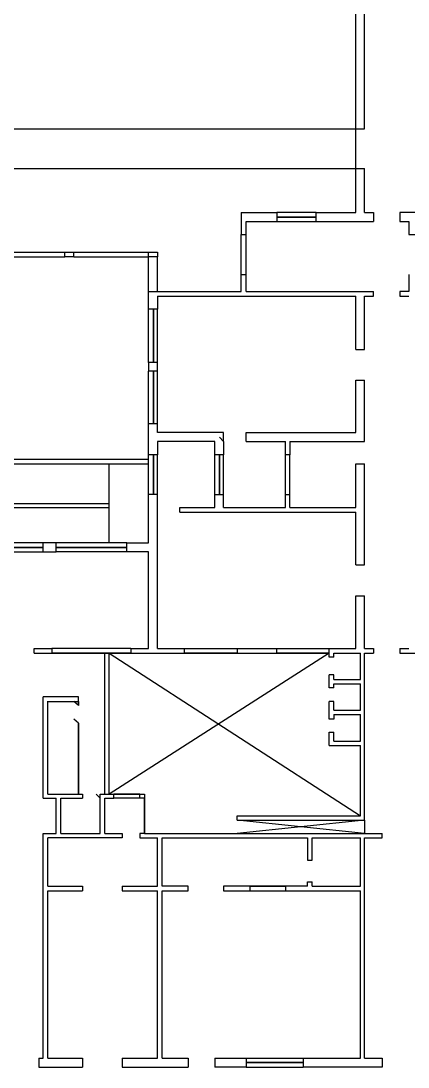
# Model space of a CAD drawing. Header units: millimetres. Extents: x -518.8 to -461.2, y 3.5 to 44.2.
# Drawn here: x -475.176 to -474.617, y 13.101 to 14.613 of the extents above; entities that cross this region are included whole.
import ezdxf

# ---------------------------------------------------------------- set-up
doc = ezdxf.new("R2010")
doc.units = ezdxf.units.MM
doc.header["$MEASUREMENT"] = 0
doc.layers.add('8', color=8, linetype='Continuous')

msp = doc.modelspace()

# ---------------------------------------------------------------- linework, layer by layer
at = {"layer": '8'}
for points in [[(-474.6925, 14.4571), (-474.6925, 14.7563)], [(-474.6797, 14.4571), (-474.6797, 14.6924)], [(-475.609, 14.4571), (-474.6925, 14.4571), (-474.6797, 14.4571)], [(-474.6925, 14.4), (-474.6925, 14.4571)], [(-475.4948, 14.4), (-474.6925, 14.4)], [(-474.6925, 14.4), (-474.6797, 14.4)], [(-474.6925, 14.336), (-474.6925, 14.4)], [(-474.6797, 14.336), (-474.6797, 14.4)], [(-474.8579, 14.336), (-474.8579, 14.3045), (-474.8579, 14.3045), (-474.8511, 14.3045), (-474.8511, 14.3045), (-474.8511, 14.3233)], [(-474.8579, 14.336), (-474.8068, 14.336)], [(-474.8511, 14.3233), (-474.8068, 14.3233)], [(-474.8068, 14.336), (-474.8068, 14.3233), (-474.8068, 14.3233), (-474.7496, 14.3233), (-474.7496, 14.336), (-474.7496, 14.336), (-474.8068, 14.336)], [(-474.7496, 14.3293), (-474.8068, 14.3293), (-474.7496, 14.3293)], [(-474.7496, 14.336), (-474.6925, 14.336)], [(-474.7496, 14.3233), (-474.6669, 14.3233)], [(-474.6797, 14.336), (-474.6669, 14.336), (-474.6669, 14.3233)], [(-474.6158, 14.3045), (-474.603, 14.3045), (-474.603, 14.336), (-474.603, 14.336), (-474.6286, 14.336), (-474.6286, 14.336), (-474.6286, 14.3233), (-474.6286, 14.3233), (-474.6158, 14.3233), (-474.6158, 14.3233), (-474.6158, 14.3045)], [(-474.8579, 14.2466), (-474.8579, 14.3045)], [(-474.8579, 14.2466), (-474.8579, 14.3045)], [(-474.8511, 14.2466), (-474.8511, 14.3045)], [(-474.8511, 14.2466), (-474.8511, 14.3045)], [(-475.2211, 14.2789), (-475.1128, 14.2789)], [(-475.1, 14.2721), (-475.1128, 14.2721), (-475.1128, 14.2721), (-475.1128, 14.2789), (-475.1128, 14.2789), (-475.1, 14.2789)], [(-475.1, 14.2721), (-475.1, 14.2789)], [(-475.1, 14.2789), (-474.9918, 14.2789)], [(-474.979, 14.2721), (-474.9918, 14.2721), (-474.9918, 14.2721), (-474.9918, 14.2789), (-474.9918, 14.2789), (-474.979, 14.2789), (-474.979, 14.2789), (-474.979, 14.2721)], [(-475.2211, 14.2721), (-475.1128, 14.2721)], [(-475.1, 14.2721), (-474.9918, 14.2721)], [(-474.9918, 14.2218), (-474.9918, 14.2721)], [(-474.979, 14.2218), (-474.979, 14.2721)], [(-474.979, 14.215), (-474.979, 14.1962), (-474.979, 14.1962), (-474.9918, 14.1962), (-474.9918, 14.1962), (-474.9918, 14.2218), (-474.8579, 14.2218), (-474.8579, 14.2466)], [(-474.8579, 14.2466), (-474.8511, 14.2466)], [(-474.8511, 14.2218), (-474.8511, 14.2466)], [(-474.6158, 14.2466), (-474.6158, 14.2218), (-474.6158, 14.2218), (-474.6286, 14.2218), (-474.6286, 14.2218), (-474.6286, 14.215), (-474.6286, 14.215), (-474.6158, 14.215)], [(-474.8511, 14.2218), (-474.6669, 14.2218)], [(-474.6797, 14.215), (-474.6669, 14.215), (-474.6669, 14.215), (-474.6669, 14.2218)], [(-474.979, 14.215), (-474.6925, 14.215)], [(-474.6925, 14.1383), (-474.6925, 14.215)], [(-474.6797, 14.1383), (-474.6797, 14.215)], [(-474.9918, 14.1195), (-474.9918, 14.1962)], [(-474.985, 14.1195), (-474.985, 14.1962), (-474.985, 14.1962), (-474.985, 14.1195)], [(-474.979, 14.1195), (-474.979, 14.1962)], [(-474.6925, 14.1383), (-474.6797, 14.1383)], [(-474.979, 14.1067), (-474.979, 14.1195), (-474.979, 14.1195), (-474.9918, 14.1195), (-474.9918, 14.1195), (-474.9918, 14.1067)], [(-474.9918, 14.0308), (-474.9918, 14.1067)], [(-474.979, 14.1067), (-474.9918, 14.1067)], [(-474.985, 14.0308), (-474.985, 14.1067), (-474.985, 14.1067), (-474.985, 14.0308)], [(-474.979, 14.0308), (-474.979, 14.1067)], [(-474.6925, 14.018), (-474.6925, 14.0939)], [(-474.6925, 14.0939), (-474.6797, 14.0939)], [(-474.6797, 14.0052), (-474.6797, 14.0939)], [(-474.8835, 14.018), (-474.979, 14.018), (-474.979, 14.018), (-474.979, 14.0308), (-474.9918, 14.0308)], [(-474.9918, 13.9857), (-474.9918, 14.0308)], [(-474.979, 14.0052), (-474.979, 13.9857), (-474.979, 13.9857), (-474.9918, 13.9857)], [(-474.8835, 14.0052), (-474.8835, 13.9857), (-474.8835, 13.9857), (-474.8963, 13.9857), (-474.8963, 13.9857), (-474.8963, 14.0052), (-474.8963, 14.0052), (-474.979, 14.0052)], [(-474.8835, 14.0052), (-474.8895, 14.0112)], [(-474.8835, 14.0052), (-474.8835, 14.018)], [(-474.8511, 14.0052), (-474.8511, 14.018)], [(-474.8511, 14.018), (-474.6925, 14.018)], [(-474.8511, 14.0052), (-474.794, 14.0052)], [(-474.788, 14.0052), (-474.788, 13.9857), (-474.788, 13.9857), (-474.794, 13.9857), (-474.794, 13.9857), (-474.794, 14.0052)], [(-474.788, 14.0052), (-474.6925, 14.0052)], [(-474.6925, 14.0052), (-474.6925, 14.0052), (-474.6925, 14.0052), (-474.6797, 14.0052)], [(-475.2527, 13.9797), (-474.9918, 13.9797)], [(-474.9918, 13.9285), (-474.9918, 13.9857)], [(-474.985, 13.9285), (-474.985, 13.9857), (-474.985, 13.9857), (-474.985, 13.9285)], [(-474.979, 13.9285), (-474.979, 13.9857)], [(-474.8963, 13.9285), (-474.8963, 13.9857)], [(-474.8895, 13.9285), (-474.8895, 13.9857), (-474.8895, 13.9857), (-474.8895, 13.9285)], [(-474.8835, 13.9285), (-474.8835, 13.9857)], [(-474.794, 13.9285), (-474.794, 13.9857)], [(-474.794, 13.9285), (-474.794, 13.9857)], [(-474.788, 13.9285), (-474.788, 13.9857)], [(-474.788, 13.9285), (-474.788, 13.9857)], [(-475.3354, 13.9729), (-474.9918, 13.9729)], [(-475.0489, 13.8586), (-475.0489, 13.9729)], [(-474.788, 13.9097), (-474.6925, 13.9097), (-474.6925, 13.9729)], [(-474.6925, 13.9729), (-474.6797, 13.9729)], [(-474.6797, 13.827), (-474.6797, 13.9729)], [(-475.3354, 13.9157), (-475.0489, 13.9157)], [(-474.9918, 13.8586), (-474.9918, 13.9285)], [(-474.979, 13.903), (-474.979, 13.903), (-474.979, 13.9097), (-474.979, 13.9097), (-474.979, 13.9097), (-474.979, 13.9097), (-474.979, 13.9285), (-474.979, 13.9285), (-474.9918, 13.9285)], [(-474.9466, 13.9097), (-474.8963, 13.9097), (-474.8963, 13.9097), (-474.8963, 13.9285), (-474.8963, 13.9285), (-474.8835, 13.9285)], [(-474.8835, 13.9097), (-474.8835, 13.9285)], [(-474.794, 13.9097), (-474.794, 13.9285), (-474.794, 13.9285), (-474.788, 13.9285)], [(-474.788, 13.9097), (-474.788, 13.9285)], [(-475.3354, 13.9097), (-475.0489, 13.9097)], [(-474.979, 13.706), (-474.979, 13.903)], [(-474.9466, 13.903), (-474.9466, 13.9097)], [(-474.9466, 13.903), (-474.6925, 13.903)], [(-474.8835, 13.9097), (-474.794, 13.9097)], [(-474.6925, 13.827), (-474.6925, 13.903)], [(-475.1444, 13.8586), (-475.2459, 13.8586)], [(-475.1444, 13.8458), (-475.1444, 13.8586)], [(-475.1444, 13.8458), (-475.1256, 13.8458), (-475.1256, 13.8458), (-475.1256, 13.8586), (-475.1256, 13.8586), (-475.1444, 13.8586)], [(-475.0233, 13.8586), (-475.1256, 13.8586)], [(-474.9918, 13.8458), (-475.0233, 13.8458), (-475.0233, 13.8458), (-475.0233, 13.8586), (-474.9918, 13.8586)], [(-475.2459, 13.8518), (-475.1444, 13.8518), (-475.2459, 13.8518)], [(-475.2459, 13.8458), (-475.1444, 13.8458)], [(-475.0233, 13.8518), (-475.1256, 13.8518), (-475.1256, 13.8518), (-475.0233, 13.8518)], [(-475.0233, 13.8458), (-475.1256, 13.8458)], [(-474.9918, 13.706), (-474.9918, 13.8458)], [(-474.6925, 13.827), (-474.6797, 13.827)], [(-474.6925, 13.7819), (-474.6797, 13.7819)], [(-474.6925, 13.706), (-474.6925, 13.7819)], [(-474.6797, 13.706), (-474.6797, 13.7819)], [(-475.1572, 13.6992), (-475.1572, 13.706)], [(-475.1572, 13.706), (-475.1316, 13.706)], [(-475.1316, 13.706), (-475.1316, 13.6992)], [(-475.0173, 13.706), (-475.1316, 13.706)], [(-475.0173, 13.706), (-475.0173, 13.6992)], [(-475.0173, 13.706), (-474.9918, 13.706)], [(-474.979, 13.706), (-474.9406, 13.706)], [(-474.9406, 13.706), (-474.9406, 13.6992)], [(-474.9406, 13.706), (-474.8639, 13.706)], [(-474.8639, 13.706), (-474.8639, 13.6992)], [(-474.8639, 13.706), (-474.8068, 13.706)], [(-474.8068, 13.6992), (-474.8068, 13.706)], [(-474.8068, 13.706), (-474.7308, 13.706), (-474.7308, 13.706), (-474.6925, 13.706)], [(-474.7308, 13.6992), (-474.7308, 13.706)], [(-474.6797, 13.706), (-474.6669, 13.706)], [(-474.6669, 13.706), (-474.6669, 13.6992)], [(-474.6286, 13.706), (-474.6286, 13.6992)], [(-474.6286, 13.706), (-474.6158, 13.706)], [(-475.1572, 13.6992), (-475.1316, 13.6992)], [(-475.1316, 13.6992), (-475.0173, 13.6992), (-475.1316, 13.6992), (-475.1316, 13.6992), (-475.0173, 13.6992), (-475.0173, 13.6992), (-474.9406, 13.6992), (-474.8639, 13.6992), (-474.8639, 13.6992), (-474.9406, 13.6992), (-474.9406, 13.6992), (-474.8639, 13.6992)], [(-475.0549, 13.4954), (-475.0549, 13.6992)], [(-474.7308, 13.6992), (-475.0489, 13.4954), (-475.0489, 13.4954), (-475.0489, 13.6992), (-475.0489, 13.6992), (-474.6857, 13.4639)], [(-474.8639, 13.6992), (-474.8068, 13.6992)], [(-474.7308, 13.6932), (-474.7308, 13.6992), (-474.7308, 13.6992), (-474.8068, 13.6992), (-474.8068, 13.6992), (-474.7308, 13.6992), (-474.7308, 13.6992), (-474.8068, 13.6992)], [(-474.7241, 13.6932), (-474.7308, 13.6932)], [(-474.7241, 13.6992), (-474.6857, 13.6992)], [(-474.7241, 13.6932), (-474.7241, 13.6992)], [(-474.6857, 13.6609), (-474.6857, 13.6992)], [(-474.6797, 13.4578), (-474.6797, 13.6992)], [(-474.6797, 13.6992), (-474.6669, 13.6992)], [(-474.6286, 13.6992), (-474.5647, 13.6992)], [(-474.7241, 13.6676), (-474.7308, 13.6676)], [(-474.7308, 13.6488), (-474.7308, 13.6676)], [(-474.7241, 13.6609), (-474.7241, 13.6676)], [(-474.7241, 13.6609), (-474.6857, 13.6609)], [(-474.7241, 13.6488), (-474.7308, 13.6488)], [(-474.7241, 13.6548), (-474.6857, 13.6548)], [(-474.7241, 13.6488), (-474.7241, 13.6548)], [(-474.6857, 13.6165), (-474.6857, 13.6548)], [(-475.1444, 13.4894), (-475.1444, 13.636)], [(-475.1384, 13.6293), (-475.0933, 13.6293), (-475.0933, 13.6293), (-475.0933, 13.6233), (-475.0933, 13.6233), (-475.0933, 13.636), (-475.0933, 13.636), (-475.1444, 13.636)], [(-475.1376, 13.4954), (-475.1376, 13.6293)], [(-475.0933, 13.6233), (-475.1, 13.6293)], [(-474.7241, 13.6293), (-474.7308, 13.6293)], [(-474.7308, 13.6037), (-474.7308, 13.6293)], [(-474.7241, 13.6165), (-474.7241, 13.6293)], [(-474.7241, 13.6165), (-474.6857, 13.6165)], [(-475.0933, 13.5977), (-475.1, 13.6037)], [(-475.0933, 13.5721), (-475.0933, 13.5977), (-475.0933, 13.5977), (-475.0933, 13.5721)], [(-474.7241, 13.6105), (-474.7241, 13.6037), (-474.7241, 13.6037), (-474.7308, 13.6037)], [(-474.7241, 13.6105), (-474.6857, 13.6105)], [(-474.6857, 13.5721), (-474.6857, 13.6105)], [(-474.7308, 13.5654), (-474.7308, 13.5849), (-474.7308, 13.5849), (-474.7241, 13.5849)], [(-474.7241, 13.5721), (-474.7241, 13.5849)], [(-475.0933, 13.5721), (-475.0933, 13.5721), (-475.0933, 13.5721), (-475.0933, 13.521), (-475.0933, 13.521), (-475.0933, 13.521), (-475.0933, 13.5721), (-475.0933, 13.5721), (-475.0933, 13.521), (-475.0933, 13.521), (-475.0933, 13.5721)], [(-474.7241, 13.5721), (-474.6857, 13.5721)], [(-474.7308, 13.5654), (-474.6857, 13.5654)], [(-474.6857, 13.4639), (-474.6857, 13.5654)], [(-475.0933, 13.4954), (-475.0933, 13.521), (-475.0933, 13.521), (-475.0933, 13.4954)], [(-475.1376, 13.4954), (-475.0933, 13.4954)], [(-475.0933, 13.4954), (-475.0872, 13.4954)], [(-475.0872, 13.4954), (-475.0872, 13.4894)], [(-475.0617, 13.4894), (-475.0677, 13.4954)], [(-475.0617, 13.4894), (-475.0617, 13.4954)], [(-475.0617, 13.4954), (-475.0421, 13.4954)], [(-475.0421, 13.4894), (-475.0421, 13.4954)], [(-475.0045, 13.4954), (-475.0421, 13.4954), (-475.0421, 13.4954), (-475.0045, 13.4954), (-475.0045, 13.4954), (-475.0421, 13.4954)], [(-474.9978, 13.4894), (-475.0045, 13.4894), (-475.0045, 13.4894), (-475.0045, 13.4954), (-475.0045, 13.4954), (-474.9978, 13.4954)], [(-474.9978, 13.4954), (-474.9978, 13.4383), (-474.9978, 13.4383), (-474.9978, 13.4894)], [(-475.1444, 13.4894), (-475.1256, 13.4894)], [(-475.1256, 13.4383), (-475.1256, 13.4894)], [(-475.1188, 13.4894), (-475.0872, 13.4894)], [(-475.1188, 13.4383), (-475.1188, 13.4894)], [(-475.0617, 13.4383), (-475.0617, 13.4894)], [(-475.0549, 13.4894), (-475.0421, 13.4894)], [(-475.0549, 13.4383), (-475.0549, 13.4894)], [(-475.0045, 13.4894), (-475.0421, 13.4894)], [(-474.8639, 13.4578), (-474.8639, 13.4639)], [(-474.8639, 13.4639), (-474.6857, 13.4639)], [(-474.6797, 13.4383), (-474.8639, 13.4578), (-474.8639, 13.4578), (-474.6797, 13.4578), (-474.6797, 13.4578), (-474.8639, 13.4383)], [(-474.6797, 13.4578), (-474.6797, 13.4383)], [(-475.1444, 13.1135), (-475.1444, 13.4383)], [(-475.1444, 13.4383), (-475.1256, 13.4383)], [(-475.0549, 13.4383), (-475.0301, 13.4383), (-475.0301, 13.4323), (-475.0301, 13.4323), (-475.1376, 13.4323)], [(-475.1376, 13.3624), (-475.1376, 13.4323)], [(-475.1188, 13.4383), (-475.0617, 13.4383)], [(-474.9978, 13.4383), (-475.0045, 13.4383), (-475.0045, 13.4383), (-475.0045, 13.4323), (-475.0045, 13.4323), (-474.979, 13.4323)], [(-474.9978, 13.4383), (-474.6542, 13.4383)], [(-474.979, 13.3624), (-474.979, 13.4323)], [(-474.9722, 13.3624), (-474.9722, 13.4323)], [(-474.9722, 13.4323), (-474.7624, 13.4323)], [(-474.7624, 13.4323), (-474.7624, 13.4), (-474.7624, 13.4), (-474.7557, 13.4), (-474.7557, 13.4), (-474.7557, 13.4323)], [(-474.7557, 13.4323), (-474.6857, 13.4323)], [(-474.6857, 13.3624), (-474.6857, 13.4323)], [(-474.6797, 13.4323), (-474.6542, 13.4323), (-474.6542, 13.4323), (-474.6542, 13.4383)], [(-474.6797, 13.1135), (-474.6797, 13.4323)], [(-475.1376, 13.3624), (-475.0872, 13.3624)], [(-475.1376, 13.1135), (-475.1376, 13.3556)], [(-475.1376, 13.3556), (-475.0872, 13.3556)], [(-475.0872, 13.3624), (-475.0872, 13.3556)], [(-475.0301, 13.3624), (-475.0301, 13.3556)], [(-475.0301, 13.3624), (-474.979, 13.3624)], [(-475.0301, 13.3556), (-474.979, 13.3556)], [(-474.979, 13.1135), (-474.979, 13.3556)], [(-474.9722, 13.3556), (-474.9346, 13.3556), (-474.9346, 13.3556), (-474.9346, 13.3624), (-474.9722, 13.3624)], [(-474.9722, 13.1135), (-474.9722, 13.3556)], [(-474.8451, 13.3624), (-474.8835, 13.3624), (-474.8835, 13.3624), (-474.8835, 13.3556), (-474.8835, 13.3556), (-474.8451, 13.3556), (-474.8451, 13.3556), (-474.8451, 13.3624)], [(-474.8451, 13.3624), (-474.794, 13.3624), (-474.794, 13.3624), (-474.8451, 13.3624)], [(-474.8451, 13.3556), (-474.794, 13.3556)], [(-474.8451, 13.3556), (-474.794, 13.3556)], [(-474.7624, 13.3624), (-474.794, 13.3624), (-474.794, 13.3624), (-474.794, 13.3556)], [(-474.794, 13.3556), (-474.6857, 13.3556)], [(-474.7624, 13.3624), (-474.7624, 13.3684)], [(-474.7624, 13.3684), (-474.7557, 13.3684)], [(-474.7557, 13.3624), (-474.7557, 13.3684)], [(-474.7557, 13.3624), (-474.6857, 13.3624)], [(-474.6857, 13.1135), (-474.6857, 13.3556)], [(-475.1504, 13.1135), (-475.1444, 13.1135)], [(-475.1504, 13.1135), (-475.1504, 13.1007)], [(-475.1376, 13.1135), (-475.0872, 13.1135)], [(-475.0872, 13.1135), (-475.0872, 13.1007)], [(-475.0301, 13.1135), (-475.0301, 13.1007)], [(-475.0301, 13.1135), (-474.979, 13.1135)], [(-474.9722, 13.1135), (-474.9346, 13.1135), (-474.9346, 13.1007)], [(-474.8963, 13.1135), (-474.8963, 13.1007)], [(-474.8963, 13.1135), (-474.8511, 13.1135), (-474.8511, 13.1135), (-474.8511, 13.1007), (-474.8511, 13.1007), (-474.8963, 13.1007)], [(-474.8511, 13.1135), (-474.7684, 13.1135)], [(-474.7684, 13.1135), (-474.7684, 13.1007)], [(-474.6797, 13.1135), (-474.6542, 13.1135), (-474.6542, 13.1007), (-474.6542, 13.1007), (-474.7684, 13.1007)], [(-474.7684, 13.1135), (-474.6857, 13.1135)], [(-475.1504, 13.1007), (-475.0872, 13.1007)], [(-475.0301, 13.1007), (-474.9346, 13.1007)], [(-474.8511, 13.1075), (-474.7684, 13.1075), (-474.7684, 13.1075), (-474.8511, 13.1075)], [(-474.8511, 13.1007), (-474.7684, 13.1007)]]:
    msp.add_lwpolyline(points, dxfattribs=at)

doc.saveas('drawing.dxf')
